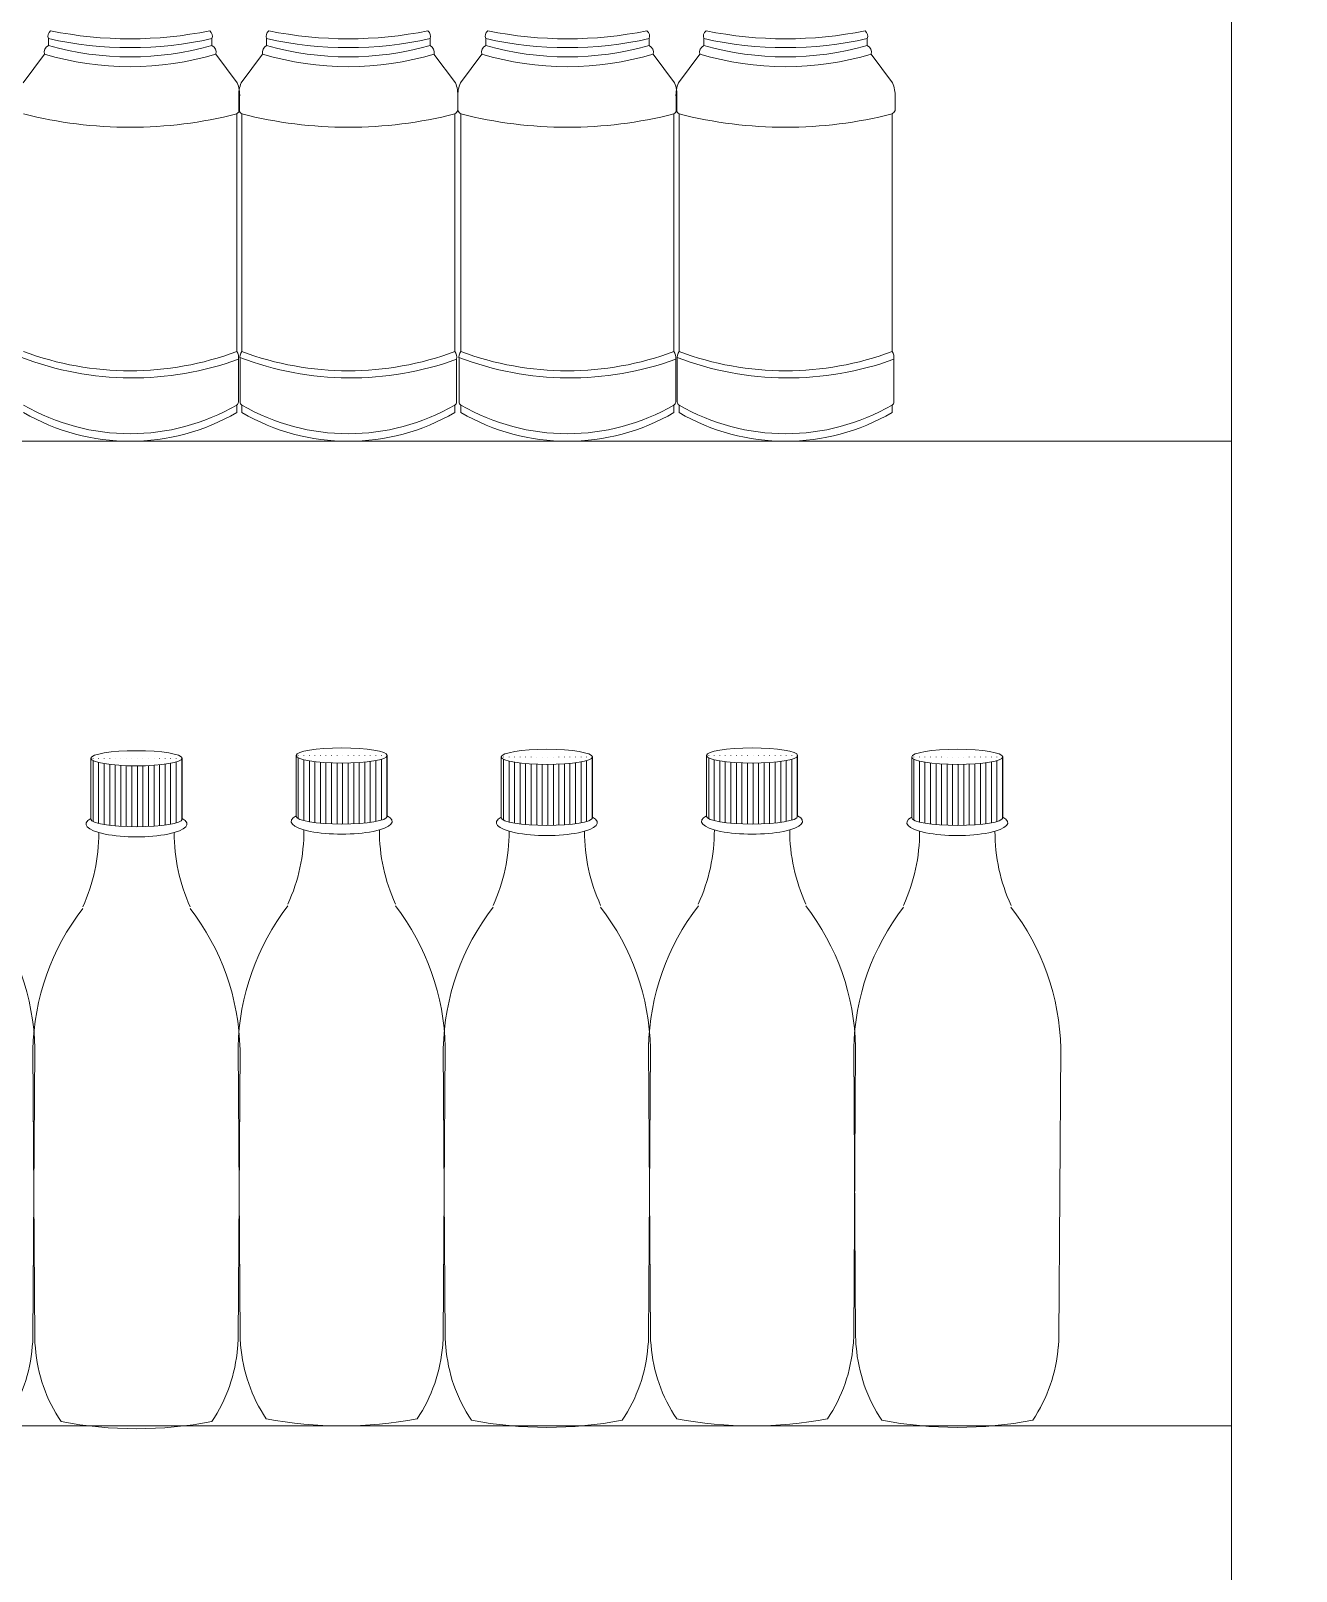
# Model space of a CAD drawing. Header units: millimetres. Extents: x 1287 to 21021, y -1522 to 4173.
# Drawn here: x 9347.69 to 9376.71, y 3366.25 to 3401.6 of the extents above; entities that cross this region are included whole.
import ezdxf

# ---------------------------------------------------------------- set-up
doc = ezdxf.new("R2010")
doc.units = ezdxf.units.MM

# ---------------------------------------------------------------- blocks, each defined once
blk = doc.blocks.new('şişe dolabı')
at = {"lineweight": 9}
h = blk.add_hatch(dxfattribs=at)
h.set_pattern_fill('LINE', scale=0.04, angle=90, style=0)
h.set_pattern_definition([(90, (9771.01669, 3629.41376), (-0.127, 4e-17), [])])
edge = h.paths.add_edge_path()
edge.add_ellipse((9799.178, 3680.753), major_axis=(1.045, 0), ratio=0.166366, start_angle=180, end_angle=360, ccw=False)
edge.add_line((9798.132, 3680.746), (9798.132, 3679.355))
edge.add_ellipse((9799.178, 3679.355), major_axis=(1.045, 0), ratio=0.166366, start_angle=180, end_angle=360)
edge.add_line((9800.223, 3679.355), (9800.223, 3680.746))
h = blk.add_hatch(dxfattribs=at)
h.set_pattern_fill('LINE', scale=0.04, angle=90, style=0)
h.set_pattern_definition([(90, (9780.43153, 3629.41376), (-0.127, 4e-17), [])])
edge = h.paths.add_edge_path()
edge.add_ellipse((9808.592, 3680.753), major_axis=(1.045, 0), ratio=0.166366, start_angle=180, end_angle=360, ccw=False)
edge.add_line((9807.547, 3680.746), (9807.547, 3679.355))
edge.add_ellipse((9808.592, 3679.355), major_axis=(1.045, 0), ratio=0.166366, start_angle=180, end_angle=360)
edge.add_line((9809.638, 3679.355), (9809.638, 3680.746))
h = blk.add_hatch(dxfattribs=at)
h.set_pattern_fill('LINE', scale=0.04, angle=90, style=0)
h.set_pattern_definition([(90, (9766.30906, 3629.35055), (-0.127, 4e-17), [])])
edge = h.paths.add_edge_path()
edge.add_ellipse((9794.47, 3680.69), major_axis=(1.045, 0), ratio=0.166366, start_angle=180, end_angle=360, ccw=False)
edge.add_line((9793.425, 3680.683), (9793.425, 3679.292))
edge.add_ellipse((9794.47, 3679.292), major_axis=(1.045, 0), ratio=0.166366, start_angle=180, end_angle=360)
edge.add_line((9795.515, 3679.292), (9795.515, 3680.683))
h = blk.add_hatch(dxfattribs=at)
h.set_pattern_fill('LINE', scale=0.04, angle=90, style=0)
h.set_pattern_definition([(90, (9775.72411, 3629.38215), (-0.127, 4e-17), [])])
edge = h.paths.add_edge_path()
edge.add_ellipse((9803.885, 3680.721), major_axis=(1.045, 0), ratio=0.166366, start_angle=180, end_angle=360, ccw=False)
edge.add_line((9802.84, 3680.715), (9802.84, 3679.324))
edge.add_ellipse((9803.885, 3679.324), major_axis=(1.045, 0), ratio=0.166366, start_angle=180, end_angle=360)
edge.add_line((9804.93, 3679.324), (9804.93, 3680.715))
h = blk.add_hatch(dxfattribs=at)
h.set_pattern_fill('LINE', scale=0.04, angle=90, style=0)
h.set_pattern_definition([(90, (9785.13894, 3629.38215), (-0.127, 4e-17), [])])
edge = h.paths.add_edge_path()
edge.add_ellipse((9813.3, 3680.721), major_axis=(1.045, 0), ratio=0.166366, start_angle=180, end_angle=360, ccw=False)
edge.add_line((9812.254, 3680.715), (9812.254, 3679.324))
edge.add_ellipse((9813.3, 3679.324), major_axis=(1.045, 0), ratio=0.166366, start_angle=180, end_angle=360)
edge.add_line((9814.345, 3679.324), (9814.345, 3680.715))
at = {"color": 7, "lineweight": 9}
for p, q in [((9792.45, 3697.046), (9792.45, 3697.205)), ((9796.2, 3697.046), (9796.2, 3697.205)), ((9797.455, 3697.046), (9797.455, 3697.205)), ((9801.205, 3697.046), (9801.205, 3697.205)), ((9802.481, 3697.046), (9802.481, 3697.205)), ((9806.231, 3697.046), (9806.231, 3697.205)), ((9807.486, 3697.046), (9807.486, 3697.205)), ((9811.236, 3697.046), (9811.236, 3697.205)), ((9792.359, 3696.849), (9791.869, 3696.192)), ((9796.29, 3696.849), (9796.78, 3696.192)), ((9797.364, 3696.849), (9796.874, 3696.192)), ((9801.295, 3696.849), (9801.785, 3696.192)), ((9802.39, 3696.849), (9801.9, 3696.192)), ((9806.321, 3696.849), (9806.811, 3696.192)), ((9807.395, 3696.849), (9806.905, 3696.192)), ((9811.326, 3696.849), (9811.816, 3696.192)), ((9796.818, 3695.869), (9796.818, 3695.552)), ((9796.837, 3695.869), (9796.837, 3695.552)), ((9801.842, 3695.869), (9801.842, 3695.552)), ((9801.844, 3695.869), (9801.844, 3695.552)), ((9806.849, 3695.869), (9806.849, 3695.552)), ((9806.868, 3695.869), (9806.868, 3695.552)), ((9811.873, 3695.869), (9811.873, 3695.552)), ((9796.769, 3695.476), (9796.769, 3694.686)), ((9796.886, 3695.476), (9796.886, 3694.686)), ((9801.774, 3695.476), (9801.774, 3694.686)), ((9801.912, 3695.476), (9801.912, 3694.686)), ((9806.8, 3695.476), (9806.8, 3694.686)), ((9806.917, 3695.476), (9806.917, 3694.686)), ((9811.805, 3695.476), (9811.805, 3694.686)), ((9796.769, 3694.686), (9796.769, 3690.405)), ((9796.886, 3694.686), (9796.886, 3690.405)), ((9801.774, 3694.686), (9801.774, 3690.405)), ((9801.912, 3694.686), (9801.912, 3690.405)), ((9806.8, 3694.686), (9806.8, 3690.405)), ((9806.917, 3694.686), (9806.917, 3690.405)), ((9811.805, 3694.686), (9811.805, 3690.405)), ((9796.769, 3690.405), (9796.769, 3690.025)), ((9796.886, 3690.405), (9796.886, 3690.025)), ((9801.774, 3690.405), (9801.774, 3690.025)), ((9801.912, 3690.405), (9801.912, 3690.025)), ((9806.8, 3690.405), (9806.8, 3690.025)), ((9806.917, 3690.405), (9806.917, 3690.025)), ((9811.805, 3690.405), (9811.805, 3690.025)), ((9796.809, 3689.849), (9796.809, 3688.865)), ((9796.846, 3689.849), (9796.846, 3688.865)), ((9801.814, 3689.849), (9801.814, 3688.865)), ((9801.872, 3689.849), (9801.872, 3688.865)), ((9806.84, 3689.849), (9806.84, 3688.865)), ((9806.877, 3689.849), (9806.877, 3688.865)), ((9811.845, 3689.849), (9811.845, 3688.865)), ((9796.769, 3688.796), (9796.769, 3688.623)), ((9796.886, 3688.796), (9796.886, 3688.623)), ((9801.773, 3688.796), (9801.773, 3688.623)), ((9801.912, 3688.796), (9801.912, 3688.623)), ((9806.8, 3688.796), (9806.8, 3688.623)), ((9806.917, 3688.796), (9806.917, 3688.623)), ((9811.804, 3688.796), (9811.804, 3688.623)), ((9798.132, 3680.753), (9798.132, 3679.355)), ((9800.223, 3680.753), (9800.223, 3679.355)), ((9807.547, 3680.753), (9807.547, 3679.355)), ((9809.638, 3680.753), (9809.638, 3679.355)), ((9793.425, 3680.69), (9793.425, 3679.292)), ((9795.515, 3680.69), (9795.515, 3679.292)), ((9802.84, 3680.721), (9802.84, 3679.324)), ((9804.93, 3680.721), (9804.93, 3679.324)), ((9812.254, 3680.721), (9812.254, 3679.324)), ((9814.345, 3680.721), (9814.345, 3679.324)), ((9796.801, 3674.065), (9796.846, 3667.424)), ((9801.554, 3674.065), (9801.509, 3667.424)), ((9806.216, 3674.065), (9806.261, 3667.424)), ((9810.968, 3674.065), (9810.924, 3667.424)), ((9792.139, 3674.033), (9792.094, 3667.393)), ((9792.094, 3674.002), (9792.138, 3667.361)), ((9796.846, 3674.002), (9796.801, 3667.361)), ((9801.509, 3674.033), (9801.553, 3667.393)), ((9806.261, 3674.033), (9806.216, 3667.393)), ((9810.924, 3674.033), (9810.968, 3667.393)), ((9815.676, 3674.033), (9815.631, 3667.393))]:
    blk.add_line(p, q, dxfattribs=at)
at = {"lineweight": 9}
for p, q in [((9736.594, 3687.966), (9819.594, 3687.966)), ((9736.594, 3665.366), (9819.594, 3665.366))]:
    blk.add_line(p, q, dxfattribs=at)
blk.add_lwpolyline([(9736.594, 3780.766), (9819.594, 3780.766), (9819.594, 3575.766), (9736.594, 3575.766)], close=True, dxfattribs=at)
at = {"color": 7, "lineweight": 9}
for centre, radius, start, end in [((9792.595, 3697.262), 0.156, 127.7644, 201.4987), ((9794.325, 3706.351), 9.15, 258.4934, 281.5066), ((9796.055, 3697.262), 0.156, 338.5013, 52.2356), ((9797.6, 3697.262), 0.156, 127.7644, 201.4987), ((9799.33, 3706.351), 9.15, 258.4934, 281.5066), ((9801.06, 3697.262), 0.156, 338.5013, 52.2356), ((9802.626, 3697.262), 0.156, 127.7644, 201.4987), ((9804.356, 3706.351), 9.15, 258.4934, 281.5066), ((9806.086, 3697.262), 0.156, 338.5013, 52.2356), ((9807.631, 3697.262), 0.156, 127.7644, 201.4987), ((9809.361, 3706.351), 9.15, 258.4934, 281.5066), ((9811.091, 3697.262), 0.156, 338.5013, 52.2356), ((9792.52, 3696.895), 0.167, 114.721, 195.9137), ((9794.325, 3705.635), 8.636, 257.4625, 282.5375), ((9794.325, 3703.642), 6.857, 254.1337, 285.8663), ((9796.13, 3696.895), 0.167, 344.0863, 65.279), ((9797.525, 3696.895), 0.167, 114.721, 195.9137), ((9799.33, 3705.635), 8.636, 257.4625, 282.5375), ((9799.33, 3703.642), 6.857, 254.1337, 285.8663), ((9801.135, 3696.895), 0.167, 344.0863, 65.279), ((9802.551, 3696.895), 0.167, 114.721, 195.9137), ((9804.356, 3705.635), 8.636, 257.4625, 282.5375), ((9804.356, 3703.642), 6.857, 254.1337, 285.8663), ((9806.161, 3696.895), 0.167, 344.0863, 65.279), ((9807.556, 3696.895), 0.167, 114.721, 195.9137), ((9809.361, 3705.635), 8.636, 257.4625, 282.5375), ((9809.361, 3703.642), 6.857, 254.1337, 285.8663), ((9811.166, 3696.895), 0.167, 344.0863, 65.279), ((9794.325, 3703.402), 6.842, 253.3047, 286.6953), ((9799.33, 3703.402), 6.842, 253.3047, 286.6953), ((9804.356, 3703.402), 6.842, 253.3047, 286.6953), ((9809.361, 3703.402), 6.842, 253.3047, 286.6953), ((9796.123, 3695.911), 0.715, 356.5903, 23.1459), ((9797.531, 3695.911), 0.715, 156.8541, 183.4097), ((9801.128, 3695.911), 0.715, 356.5903, 23.1459), ((9802.558, 3695.911), 0.715, 156.8541, 183.4097), ((9806.154, 3695.911), 0.715, 356.5903, 23.1459), ((9807.562, 3695.911), 0.715, 156.8541, 183.4097), ((9811.159, 3695.911), 0.715, 356.5903, 23.1459), ((9794.325, 3705.142), 9.97, 255.8115, 284.1885), ((9796.635, 3695.664), 0.23, 305.3651, 330.8822), ((9797.019, 3695.664), 0.23, 209.1178, 234.6349), ((9799.33, 3705.142), 9.97, 255.8115, 284.1885), ((9801.64, 3695.664), 0.23, 305.3651, 330.8822), ((9802.045, 3695.664), 0.23, 209.1178, 234.6349), ((9804.356, 3705.142), 9.97, 255.8115, 284.1885), ((9806.666, 3695.664), 0.23, 305.3651, 330.8822), ((9807.05, 3695.664), 0.23, 209.1178, 234.6349), ((9809.361, 3705.142), 9.97, 255.8115, 284.1885), ((9811.671, 3695.664), 0.23, 305.3651, 330.8822), ((9794.325, 3696.557), 6.975, 249.4889, 290.5111), ((9796.582, 3689.889), 0.231, 350.0411, 35.92), ((9797.073, 3689.889), 0.231, 144.08, 189.9589), ((9799.33, 3696.557), 6.975, 249.4889, 290.5111), ((9801.586, 3689.889), 0.231, 350.0411, 35.92), ((9802.099, 3689.889), 0.231, 144.08, 189.9589), ((9804.356, 3696.557), 6.975, 249.4889, 290.5111), ((9806.613, 3689.889), 0.231, 350.0411, 35.92), ((9807.104, 3689.889), 0.231, 144.08, 189.9589), ((9809.361, 3696.557), 6.975, 249.4889, 290.5111), ((9811.617, 3689.889), 0.231, 350.0411, 35.92), ((9794.377, 3696.525), 7.106, 249.0593, 290.0194), ((9799.382, 3696.525), 7.106, 249.0593, 290.0194), ((9804.408, 3696.525), 7.106, 249.0593, 290.0194), ((9809.413, 3696.525), 7.106, 249.0593, 290.0194), ((9794.325, 3693.006), 4.868, 239.8667, 300.1333), ((9794.325, 3692.833), 4.868, 239.8667, 300.1333), ((9796.731, 3688.864), 0.0778, 298.4961, 0.7146), ((9796.923, 3688.864), 0.0778, 179.2854, 241.5039), ((9799.33, 3693.006), 4.868, 239.8667, 300.1333), ((9799.33, 3692.833), 4.868, 239.8667, 300.1333), ((9801.736, 3688.864), 0.0778, 298.4961, 0.7146), ((9801.949, 3688.864), 0.0778, 179.2854, 241.5039), ((9804.356, 3693.006), 4.868, 239.8667, 300.1333), ((9804.356, 3692.833), 4.868, 239.8667, 300.1333), ((9806.762, 3688.864), 0.0778, 298.4961, 0.7146), ((9806.954, 3688.864), 0.0778, 179.2854, 241.5039), ((9809.361, 3693.006), 4.868, 239.8667, 300.1333), ((9809.361, 3692.833), 4.868, 239.8667, 300.1333), ((9811.767, 3688.864), 0.0778, 298.4961, 0.7146), ((9789.531, 3678.973), 4.074, 335.47, 0.1502), ((9799.409, 3678.973), 4.074, 179.8498, 204.53), ((9794.238, 3679.036), 4.074, 335.47, 0.1502), ((9804.117, 3679.036), 4.074, 179.8498, 204.53), ((9798.946, 3679.005), 4.074, 335.47, 0.1502), ((9808.824, 3679.005), 4.074, 179.8498, 204.53), ((9803.653, 3679.036), 4.074, 335.47, 0.1502), ((9813.531, 3679.036), 4.074, 179.8498, 204.53), ((9808.361, 3679.005), 4.074, 335.47, 0.1502), ((9818.239, 3679.005), 4.074, 179.8498, 204.53), ((9786.648, 3673.914), 5.492, 1.2397, 37.6834), ((9797.584, 3673.883), 5.492, 142.3166, 178.7603), ((9791.355, 3673.883), 5.492, 1.2397, 37.6834), ((9802.292, 3673.946), 5.492, 142.3166, 178.7603), ((9796.063, 3673.946), 5.492, 1.2397, 37.6834), ((9806.999, 3673.914), 5.492, 142.3166, 178.7603), ((9800.77, 3673.914), 5.492, 1.2397, 37.6834), ((9811.707, 3673.946), 5.492, 142.3166, 178.7603), ((9805.478, 3673.946), 5.492, 1.2397, 37.6834), ((9816.414, 3673.914), 5.492, 142.3166, 178.7603), ((9810.185, 3673.914), 5.492, 1.2397, 37.6834), ((9790.277, 3667.413), 1.817, 352.9644, 359.8623), ((9793.955, 3667.381), 1.817, 180.1377, 187.0356), ((9794.985, 3667.381), 1.817, 352.9644, 359.8623), ((9798.663, 3667.445), 1.817, 180.1377, 187.0356), ((9799.692, 3667.445), 1.817, 352.9644, 359.8623), ((9803.37, 3667.413), 1.817, 180.1377, 187.0356), ((9804.4, 3667.413), 1.817, 352.9644, 359.8623), ((9808.078, 3667.445), 1.817, 180.1377, 187.0356), ((9809.107, 3667.445), 1.817, 352.9644, 359.8623), ((9812.785, 3667.413), 1.817, 180.1377, 187.0356), ((9813.815, 3667.413), 1.817, 352.9644, 359.8623), ((9788.572, 3667.462), 3.519, 326.0869, 355.5688), ((9795.66, 3667.431), 3.519, 184.4312, 213.9131), ((9793.279, 3667.431), 3.519, 326.0869, 355.5688), ((9800.368, 3667.494), 3.519, 184.4312, 213.9131), ((9797.987, 3667.494), 3.519, 326.0869, 355.5688), ((9805.075, 3667.462), 3.519, 184.4312, 213.9131), ((9802.694, 3667.462), 3.519, 326.0869, 355.5688), ((9809.783, 3667.494), 3.519, 184.4312, 213.9131), ((9807.402, 3667.494), 3.519, 326.0869, 355.5688), ((9814.49, 3667.462), 3.519, 184.4312, 213.9131), ((9812.109, 3667.462), 3.519, 326.0869, 355.5688), ((9794.47, 3674.458), 9.156, 259.1098, 280.8902), ((9799.178, 3674.522), 9.156, 259.1098, 280.8902), ((9803.885, 3674.49), 9.156, 259.1098, 280.8902), ((9808.592, 3674.522), 9.156, 259.1098, 280.8902), ((9813.3, 3674.49), 9.156, 259.1098, 280.8902)]:
    blk.add_arc(centre, radius, start, end, dxfattribs=at)
for centre in [(9794.47, 3680.69), (9799.178, 3680.753), (9803.885, 3680.721), (9808.592, 3680.753), (9813.3, 3680.721)]:
    blk.add_ellipse(centre, major_axis=(1.045, 0), ratio=0.166366, dxfattribs=at)
at = {"color": 7, "lineweight": 9, "extrusion": (0, 0, -1)}
for centre in [(9799.178, 3679.243), (9803.885, 3679.211), (9808.592, 3679.243), (9813.3, 3679.211), (9794.47, 3679.18)]:
    blk.add_ellipse(centre, major_axis=(-1.159, 0), ratio=0.254188, start_param=2.694786, end_param=6.729992, dxfattribs=at)
at = {"color": 7, "lineweight": 9}
for centre in [(9799.178, 3679.355), (9808.592, 3679.355), (9794.47, 3679.292), (9803.885, 3679.324), (9813.3, 3679.324)]:
    blk.add_ellipse(centre, major_axis=(1.045, 0), ratio=0.166366, start_param=3.141593, end_param=6.283185, dxfattribs=at)

msp = doc.modelspace()

# ---------------------------------------------------------------- hatches: boundary and pattern name
h = msp.add_hatch(color=256)
h.dxf.hatch_style = 1
h.paths.add_polyline_path([(10598.775, 584.53), (10598.775, 4059.675), (5942.638, 4059.675), (5942.638, 584.53)])
h.paths.add_polyline_path([(5962.638, 604.53), (5962.638, 4039.675), (10578.775, 4039.675), (10578.775, 604.53)], flags=16)
h.paths.add_polyline_path([(6519.893, 778.27), (6520.667, 3865.935), (6536.057, 3865.935), (6535.283, 778.27)], flags=0)
h.paths.add_polyline_path([(6015.638, 1487.424), (6015.635, 1502.885), (6468.358, 1502.885), (6468.358, 1487.495)], flags=0)
h.paths.add_polyline_path([(6080.278, 1558.408), (6080.278, 1881.292), (6183.601, 1881.292), (6183.601, 1558.408)], flags=0)
h.paths.add_polyline_path([(6071.667, 1891.8), (6037.227, 1891.8), (6054.447, 1921.935)], flags=0)
h.paths.add_polyline_path([(6015.635, 1969.703), (6015.638, 1985.164), (6468.358, 1985.093), (6468.358, 1969.703)], flags=0)
h.paths.add_polyline_path([(6015.521, 2302.178), (6015.523, 2317.639), (6468.243, 2317.568), (6468.243, 2302.178)], flags=0)
h.paths.add_polyline_path([(6015.556, 2537.898), (6015.558, 2553.359), (6468.278, 2553.288), (6468.278, 2537.898)], flags=0)
h.paths.add_polyline_path([(6015.591, 2763.088), (6015.594, 2778.549), (6468.313, 2778.478), (6468.313, 2763.088)], flags=0)
h.paths.add_polyline_path([(6015.635, 2988.278), (6015.638, 3003.739), (6468.358, 3003.668), (6468.358, 2988.278)], flags=0)
h.paths.add_polyline_path([(6015.635, 3269.753), (6015.638, 3285.214), (6468.358, 3285.143), (6468.358, 3269.753)], flags=0)
h.paths.add_polyline_path([(6015.635, 3569.858), (6015.638, 3585.319), (6468.358, 3585.248), (6468.358, 3569.858)], flags=0)
h.paths.add_polyline_path([(6011.198, 802.859), (6502.295, 802.859), (6502.295, 1366.204), (6011.198, 1366.204)], flags=8)
h.paths.add_polyline_path([(6032.866, 1386.231), (6154.175, 1386.231), (6154.175, 1444.648), (6032.866, 1444.648)], flags=8)
h.paths.add_polyline_path([(6083.249, 2022.59), (6419.744, 2022.59), (6419.744, 2188.638), (6083.249, 2188.638)], flags=8)
h.paths.add_polyline_path([(6032.989, 3510.142), (6274.583, 3510.142), (6274.583, 3568.56), (6032.989, 3568.56)], flags=8)
h.paths.add_polyline_path([(6192.211, 1890.769), (6318.904, 1890.769), (6318.904, 1916.599), (6192.211, 1916.599)], flags=8)
h.paths.add_polyline_path([(6096.728, 1889.902), (6173.401, 1889.902), (6173.401, 1915.733), (6096.728, 1915.733)], flags=8)
h.paths.add_polyline_path([(6219.686, 3657.173), (6505.428, 3657.173), (6505.428, 3704.638), (6219.686, 3704.638)], flags=8)

# ---------------------------------------------------------------- block references
msp.add_blockref('şişe dolabı', (-444.361, -295.787))

doc.saveas('drawing.dxf')
